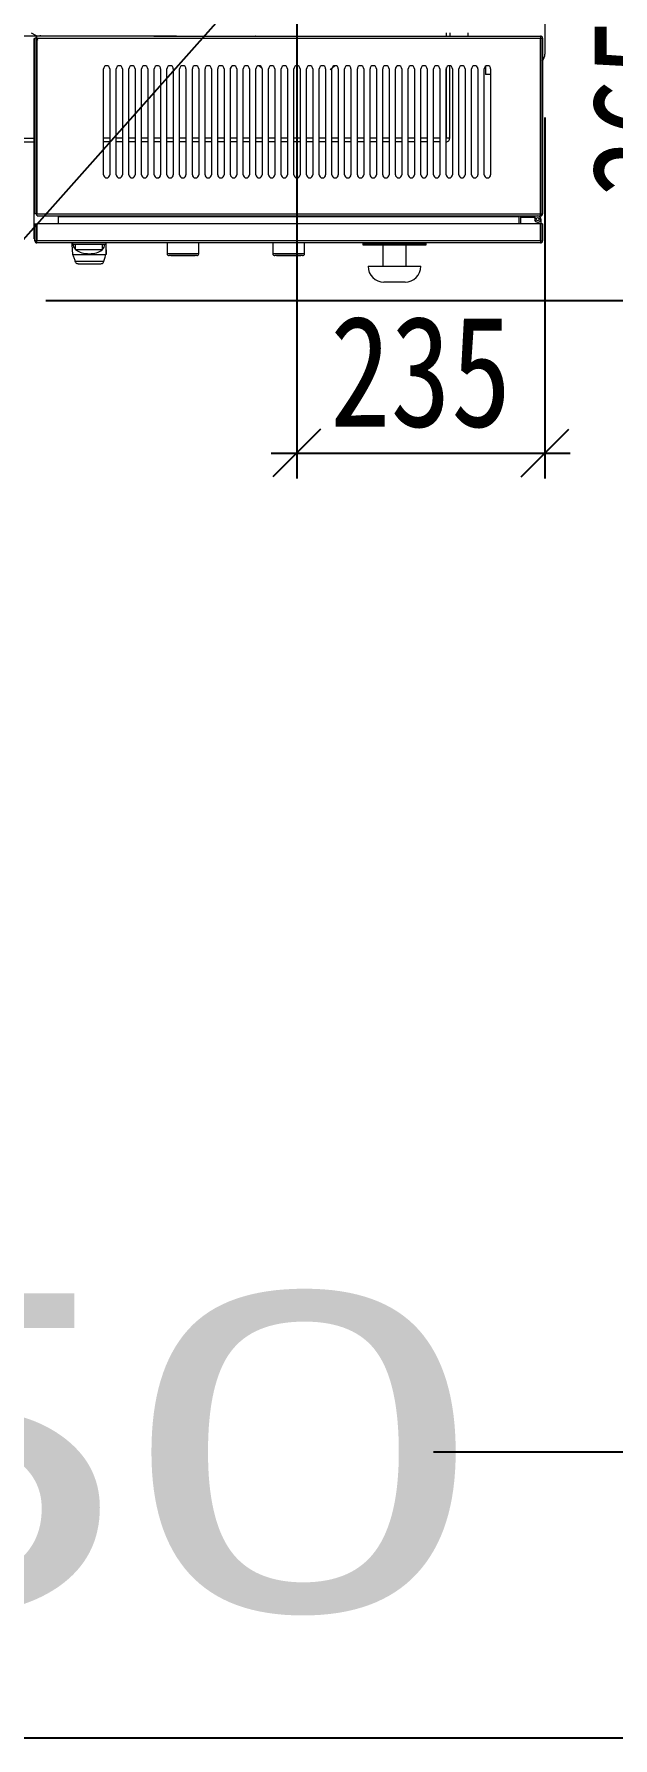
# Model space of a CAD drawing. Extents: x -2187 to 96136, y -11110 to 52208.
# Drawn here: x 39967 to 40514, y 17054 to 18663 of the extents above; entities that cross this region are included whole.
import ezdxf

# ---------------------------------------------------------------- set-up
doc = ezdxf.new("R2010")
doc.units = 0
doc.header["$LTSCALE"] = 1000
doc.header["$MEASUREMENT"] = 0
doc.linetypes.add('ACAD_ISO02W100', pattern=[15, 12, -3])
doc.layers.add('洗衣房设备', color=4, linetype='Continuous')
doc.layers.add('设备型号', color=7, linetype='Continuous')
doc.styles.add('-宋体', font='', dxfattribs={"width": 0.8})
doc.styles.add('HZHT', font='hztxt_e.shx', dxfattribs={"width": 1.5, "bigfont": 'hztxt.shx'})
doc.styles.get('-宋体').set_extended_font_data('SimSun')
doc.dimstyles.new('50', dxfattribs={"dimscale": 30, "dimtxt": 3.5, "dimasz": 1.5, "dimexe": 0.8, "dimexo": 2, "dimgap": 0.8, "dimtad": 1, "dimdec": 0, "dimrnd": 5, "dimzin": 0, "dimdsep": 46, "dimtxsty": '-宋体', "dimblk": 'OBLIQUE', "dimcen": 0.6, "dimdle": 0.8, "dimclrd": 6, "dimclre": 6, "dimclrt": 6, "dimadec": 0, "dimazin": 0, "dimtfac": 1, "dimtdec": 0, "dimtofl": 0, "dimtmove": 2, "dimatfit": 3, "dimldrblk": 'OBLIQUE', "dimfxl": 0, "dimtolj": 1, "dimtzin": 0, "dimarcsym": 0})
doc.dimstyles.new('75', dxfattribs={"dimscale": 100, "dimtxt": 3, "dimasz": 1, "dimexe": 1, "dimexo": 1, "dimgap": 0.2, "dimtad": 1, "dimdec": 0, "dimrnd": 10, "dimzin": 0, "dimdsep": 46, "dimtxsty": 'HZHT', "dimblk1": 'ARCHTICK', "dimblk2": 'ARCHTICK', "dimsah": 1, "dimcen": 1, "dimdle": 0.5, "dimclrd": 1, "dimclre": 1, "dimadec": 0, "dimazin": 0, "dimtfac": 1, "dimtdec": 0, "dimtix": 1, "dimtmove": 2, "dimatfit": 3, "dimfxl": 0, "dimtolj": 1, "dimtzin": 0, "dimarcsym": 0})

# ---------------------------------------------------------------- blocks, each defined once
blk = doc.blocks.new('_ArchTick')
at = {"color": 0, "linetype": 'ByBlock', "const_width": 0.4}
blk.add_lwpolyline([(-0.5, -0.5), (0.5, 0.5)], dxfattribs=at)
blk = doc.blocks.new('*D126')
at = {"color": 1, "linetype": 'ACAD_ISO02W100', "lineweight": -2, "ltscale": 750}
for p, q in [((42390.1, 18589.5), (42390.1, 17223.5)), ((38440.1, 18544.5), (38440.1, 17223.5)), ((38390.1, 17323.5), (39094.9, 17323.5)), ((42440.1, 17323.5), (40344.9, 17323.5))]:
    blk.add_line(p, q, dxfattribs=at)
at = {"layer": 'Defpoints', "color": 0, "linetype": 'ACAD_ISO02W100', "ltscale": 750}
for p in [(42390.1, 18689.5), (38440.1, 18644.5), (42390.1, 17323.5)]:
    blk.add_point(p, dxfattribs=at)
at = {"color": 1, "linetype": 'ACAD_ISO02W100', "lineweight": -2, "ltscale": 750, "xscale": 100, "yscale": 100, "zscale": 100, "rotation": 180}
blk.add_blockref('_ArchTick', (38440.1, 17323.5), dxfattribs=at)
at = {"color": 1, "linetype": 'ACAD_ISO02W100', "lineweight": -2, "ltscale": 750, "xscale": 100, "yscale": 100, "zscale": 100}
blk.add_blockref('_ArchTick', (42390.1, 17323.5), dxfattribs=at)
at = {"color": 0, "linetype": 'ACAD_ISO02W100', "ltscale": 750, "insert": (39719.9, 17473.5), "char_height": 300, "attachment_point": 2, "style": 'HZHT'}
blk.add_mtext('\\A1;3950', dxfattribs=at)
blk = doc.blocks.new('_OBLIQUE')
at = {"color": 0, "linetype": 'ByBlock'}
blk.add_line((-0.5, -0.5), (0.5, 0.5), dxfattribs=at)
blk = doc.blocks.new('*D108')
at = {"layer": 'Defpoints', "color": 0, "linetype": 'ACAD_ISO02W100', "ltscale": 750}
for p in [(40215.4, 18776.3), (39918.1, 18411.5), (40624.1, 18411.5)]:
    blk.add_point(p, dxfattribs=at)
at = {"layer": '洗衣房设备', "color": 6, "linetype": 'ACAD_ISO02W100', "lineweight": -2, "ltscale": 750}
for p, q in [((40624.1, 18800.3), (40624.1, 18387.5)), ((40275.4, 18776.3), (40648.1, 18776.3)), ((39978.1, 18411.5), (40648.1, 18411.5))]:
    blk.add_line(p, q, dxfattribs=at)
at = {"layer": '洗衣房设备', "color": 6, "linetype": 'ACAD_ISO02W100', "lineweight": -2, "ltscale": 750, "xscale": 45, "yscale": 45, "zscale": 45}
for p, rotation in [((40624.1, 18776.3), 90), ((40624.1, 18411.5), 270)]:
    blk.add_blockref('_OBLIQUE', p, dxfattribs=dict(at, rotation=rotation))
at = {"layer": '洗衣房设备', "color": 6, "linetype": 'ACAD_ISO02W100', "ltscale": 750, "insert": (40547.6, 18593.9), "char_height": 105, "attachment_point": 5, "rotation": 90, "style": '-宋体'}
blk.add_mtext('\\A1;365', dxfattribs=at)
blk = doc.blocks.new('*D109')
at = {"layer": 'Defpoints', "color": 0, "linetype": 'ACAD_ISO02W100', "ltscale": 750}
for p in [(40215.4, 18776.3), (40450.1, 18644.5), (40450.1, 18267.5)]:
    blk.add_point(p, dxfattribs=at)
at = {"layer": '洗衣房设备', "color": 6, "linetype": 'ACAD_ISO02W100', "lineweight": -2, "ltscale": 750}
for p, q in [((40215.4, 18716.3), (40215.4, 18243.5)), ((40450.1, 18584.5), (40450.1, 18243.5)), ((40191.4, 18267.5), (40474.1, 18267.5))]:
    blk.add_line(p, q, dxfattribs=at)
at = {"layer": '洗衣房设备', "color": 6, "linetype": 'ACAD_ISO02W100', "lineweight": -2, "ltscale": 750, "xscale": 45, "yscale": 45, "zscale": 45, "rotation": 180}
blk.add_blockref('_OBLIQUE', (40215.4, 18267.5), dxfattribs=at)
at = {"layer": '洗衣房设备', "color": 6, "linetype": 'ACAD_ISO02W100', "lineweight": -2, "ltscale": 750, "xscale": 45, "yscale": 45, "zscale": 45}
blk.add_blockref('_OBLIQUE', (40450.1, 18267.5), dxfattribs=at)
at = {"layer": '洗衣房设备', "color": 6, "linetype": 'ACAD_ISO02W100', "ltscale": 750, "insert": (40332.7, 18344), "char_height": 105, "attachment_point": 5, "style": '-宋体'}
blk.add_mtext('\\A1;235', dxfattribs=at)

msp = doc.modelspace()

# ---------------------------------------------------------------- linework, layer by layer
at = {"color": 7, "linetype": 'Continuous', "lineweight": 15}
for p, q in [((40450.097, 18716.401), (40450.097, 18644.501)), ((40101.886, 18661.501), (39915.097, 18661.501)), ((40101.886, 18661.501), (39915.097, 18661.501)), ((39964.496, 18664.36), (39968.529, 18662.314)), ((39967.097, 18469.901), (39967.097, 18659.101)), ((39967.097, 18469.901), (39967.097, 18659.101)), ((39967.842, 18493.401), (39967.842, 18659.601)), ((39969.342, 18659.601), (39967.842, 18659.601)), ((39967.842, 18493.401), (39967.842, 18659.601)), ((39969.342, 18659.601), (39967.842, 18659.601)), ((39968.796, 18661.997), (39970.322, 18657.458)), ((39969.342, 18493.401), (39969.342, 18659.601)), ((39969.342, 18493.401), (39969.342, 18659.601)), ((39969.742, 18659.601), (39969.742, 18661.501)), ((39969.742, 18659.601), (39969.742, 18661.501)), ((39969.742, 18659.601), (39969.742, 18493.401)), ((39969.742, 18659.601), (39969.742, 18493.401)), ((40080.412, 18661.501), (40445.942, 18661.501)), ((40176.923, 18661.501), (40176.396, 18661.501)), ((40322.307, 18661.501), (40445.942, 18661.501)), ((40356.743, 18664.501), (40356.743, 18661.501)), ((40356.743, 18664.501), (40356.743, 18661.501)), ((40360.497, 18661.501), (40360.497, 18664.501)), ((40360.497, 18661.501), (40360.497, 18664.501)), ((40377.097, 18664.501), (40377.097, 18661.501)), ((40377.097, 18664.501), (40377.097, 18661.501)), ((40445.942, 18661.501), (40445.942, 18659.601)), ((40445.942, 18661.501), (40445.942, 18659.601)), ((40445.942, 18493.401), (40445.942, 18659.601)), ((40445.942, 18493.401), (40445.942, 18659.601)), ((40446.342, 18659.601), (40446.342, 18493.401)), ((40446.342, 18659.601), (40447.842, 18659.601)), ((40446.342, 18659.601), (40446.342, 18493.401)), ((40446.342, 18659.601), (40447.842, 18659.601)), ((40447.842, 18659.601), (40447.842, 18493.401)), ((40447.842, 18659.601), (40447.842, 18493.401)), ((40032.741, 18530.43), (40032.741, 18630.43)), ((40032.741, 18530.43), (40032.741, 18630.43)), ((40038.741, 18630.43), (40038.741, 18530.43)), ((40038.741, 18630.43), (40038.741, 18530.43)), ((40044.741, 18530.43), (40044.741, 18630.43)), ((40044.741, 18530.43), (40044.741, 18630.43)), ((40050.741, 18630.43), (40050.741, 18530.43)), ((40050.741, 18630.43), (40050.741, 18530.43)), ((40056.741, 18530.43), (40056.741, 18630.43)), ((40056.741, 18530.43), (40056.741, 18630.43)), ((40062.741, 18630.43), (40062.741, 18530.43)), ((40062.741, 18630.43), (40062.741, 18530.43)), ((40068.741, 18530.43), (40068.741, 18630.43)), ((40068.741, 18530.43), (40068.741, 18630.43)), ((40074.741, 18630.43), (40074.741, 18530.43)), ((40074.741, 18630.43), (40074.741, 18530.43)), ((40080.741, 18530.43), (40080.741, 18630.43)), ((40080.741, 18530.43), (40080.741, 18630.43)), ((40086.741, 18630.43), (40086.741, 18530.43)), ((40086.741, 18630.43), (40086.741, 18530.43)), ((40092.741, 18530.43), (40092.741, 18630.43)), ((40092.741, 18530.43), (40092.741, 18630.43)), ((40098.741, 18630.43), (40098.741, 18530.43)), ((40098.741, 18630.43), (40098.741, 18530.43)), ((40104.741, 18530.43), (40104.741, 18630.43)), ((40104.741, 18530.43), (40104.741, 18630.43)), ((40110.741, 18630.43), (40110.741, 18530.43)), ((40110.741, 18630.43), (40110.741, 18530.43)), ((40116.741, 18530.43), (40116.741, 18630.43)), ((40116.741, 18530.43), (40116.741, 18630.43)), ((40122.741, 18630.43), (40122.741, 18530.43)), ((40122.741, 18630.43), (40122.741, 18530.43)), ((40128.741, 18530.43), (40128.741, 18630.43)), ((40128.741, 18530.43), (40128.741, 18630.43)), ((40134.741, 18630.43), (40134.741, 18530.43)), ((40134.741, 18630.43), (40134.741, 18530.43)), ((40140.741, 18530.43), (40140.741, 18630.43)), ((40140.741, 18530.43), (40140.741, 18630.43)), ((40140.741, 18530.43), (40140.741, 18630.43)), ((40146.741, 18630.43), (40146.741, 18530.43)), ((40146.741, 18630.43), (40146.741, 18530.43)), ((40146.741, 18630.43), (40146.741, 18530.43)), ((40152.741, 18630.43), (40152.797, 18631.008)), ((40152.741, 18630.43), (40152.797, 18631.008)), ((40152.741, 18530.43), (40152.741, 18630.43)), ((40152.741, 18530.43), (40152.741, 18630.43)), ((40152.741, 18530.43), (40152.741, 18630.43)), ((40158.741, 18630.43), (40158.741, 18530.43)), ((40164.741, 18530.43), (40164.741, 18630.43)), ((40170.741, 18630.43), (40170.741, 18530.43)), ((40176.741, 18530.43), (40176.741, 18630.43)), ((40182.669, 18630.872), (40180.275, 18632.984)), ((40182.741, 18630.43), (40182.741, 18530.43)), ((40188.741, 18530.43), (40188.741, 18630.43)), ((40188.741, 18530.43), (40188.741, 18630.43)), ((40194.741, 18630.43), (40194.741, 18530.43)), ((40194.741, 18630.43), (40194.741, 18530.43)), ((40200.741, 18530.43), (40200.741, 18630.43)), ((40200.741, 18530.43), (40200.741, 18630.43)), ((40206.741, 18630.43), (40206.741, 18530.43)), ((40206.741, 18630.43), (40206.741, 18530.43)), ((40212.741, 18530.43), (40212.741, 18630.43)), ((40212.741, 18530.43), (40212.741, 18630.43)), ((40218.741, 18630.43), (40218.741, 18530.43)), ((40218.741, 18630.43), (40218.741, 18530.43)), ((40224.741, 18530.43), (40224.741, 18630.43)), ((40230.741, 18630.43), (40230.741, 18530.43)), ((40236.741, 18530.43), (40236.741, 18630.43)), ((40242.741, 18630.43), (40242.741, 18530.43)), ((40251.056, 18632.984), (40247.178, 18629.464)), ((40248.741, 18530.43), (40248.741, 18630.43)), ((40254.741, 18630.43), (40254.741, 18530.43)), ((40260.741, 18530.43), (40260.741, 18630.43)), ((40266.741, 18630.43), (40266.741, 18530.43)), ((40272.741, 18530.43), (40272.741, 18630.43)), ((40272.741, 18530.43), (40272.741, 18630.43)), ((40278.741, 18630.43), (40278.741, 18530.43)), ((40278.741, 18630.43), (40278.741, 18530.43)), ((40284.741, 18530.43), (40284.741, 18630.43)), ((40284.741, 18530.43), (40284.741, 18630.43)), ((40290.741, 18630.43), (40290.741, 18530.43)), ((40290.741, 18630.43), (40290.741, 18530.43)), ((40296.741, 18530.43), (40296.741, 18630.43)), ((40296.741, 18530.43), (40296.741, 18630.43)), ((40302.741, 18630.43), (40302.741, 18530.43)), ((40302.741, 18630.43), (40302.741, 18530.43)), ((40308.741, 18530.43), (40308.741, 18630.43)), ((40308.741, 18530.43), (40308.741, 18630.43)), ((40314.741, 18630.43), (40314.741, 18530.43)), ((40314.741, 18630.43), (40314.741, 18530.43)), ((40320.741, 18530.43), (40320.741, 18630.43)), ((40320.741, 18530.43), (40320.741, 18630.43)), ((40326.741, 18630.43), (40326.741, 18530.43)), ((40326.741, 18630.43), (40326.741, 18530.43)), ((40332.741, 18530.43), (40332.741, 18630.43)), ((40332.741, 18530.43), (40332.741, 18630.43)), ((40338.741, 18630.43), (40338.741, 18530.43)), ((40338.741, 18630.43), (40338.741, 18530.43)), ((40344.741, 18530.43), (40344.741, 18630.43)), ((40344.741, 18530.43), (40344.741, 18630.43)), ((40350.741, 18630.43), (40350.741, 18530.43)), ((40350.741, 18630.43), (40350.741, 18530.43)), ((40356.741, 18530.43), (40356.741, 18630.43)), ((40356.741, 18530.43), (40356.741, 18630.43)), ((40356.743, 18564.901), (40356.743, 18630.55)), ((40356.743, 18564.901), (40356.743, 18630.55)), ((40357.097, 18564.901), (40357.097, 18631.847)), ((40357.097, 18564.901), (40357.097, 18631.847)), ((40360.097, 18564.901), (40360.097, 18633.409)), ((40360.097, 18564.901), (40360.097, 18633.409)), ((40362.741, 18630.43), (40362.741, 18530.43)), ((40362.741, 18630.43), (40362.741, 18530.43)), ((40368.741, 18530.43), (40368.741, 18630.43)), ((40368.741, 18530.43), (40368.741, 18630.43)), ((40374.741, 18630.43), (40374.741, 18530.43)), ((40374.741, 18630.43), (40374.741, 18530.43)), ((40380.741, 18530.43), (40380.741, 18630.43)), ((40380.741, 18530.43), (40380.741, 18630.43)), ((40386.741, 18630.43), (40386.741, 18530.43)), ((40386.741, 18630.43), (40386.741, 18530.43)), ((40392.741, 18530.43), (40392.741, 18630.43)), ((40392.741, 18530.43), (40392.741, 18630.43)), ((40393.842, 18632.753), (40393.842, 18625.001)), ((40393.842, 18632.753), (40393.842, 18625.001)), ((40398.741, 18630.43), (40398.741, 18530.43)), ((40398.741, 18630.43), (40398.741, 18530.43)), ((40445.942, 18636.388), (40446.342, 18636.691)), ((40445.942, 18636.388), (40446.342, 18636.691)), ((40158.741, 18622.535), (40158.741, 18530.43)), ((40158.741, 18622.535), (40158.741, 18530.43)), ((40164.741, 18530.43), (40164.741, 18616.102)), ((40164.741, 18530.43), (40164.741, 18616.102)), ((40170.741, 18611.053), (40170.741, 18530.43)), ((40170.741, 18611.053), (40170.741, 18530.43)), ((40254.741, 18612.041), (40254.741, 18530.43)), ((40254.741, 18612.041), (40254.741, 18530.43)), ((40260.741, 18530.43), (40260.741, 18617.349)), ((40260.741, 18530.43), (40260.741, 18617.349)), ((40266.741, 18624.155), (40266.741, 18530.43)), ((40266.741, 18624.155), (40266.741, 18530.43)), ((40398.741, 18625.001), (40393.842, 18625.001)), ((40398.741, 18625.001), (40393.842, 18625.001)), ((40176.741, 18530.43), (40176.741, 18607.032)), ((40176.741, 18530.43), (40176.741, 18607.032)), ((40182.741, 18603.842), (40182.741, 18530.43)), ((40182.741, 18603.842), (40182.741, 18530.43)), ((40188.741, 18530.43), (40188.741, 18601.359)), ((40188.741, 18530.43), (40188.741, 18601.359)), ((40194.741, 18599.504), (40194.741, 18530.43)), ((40194.741, 18599.504), (40194.741, 18530.43)), ((40200.741, 18530.43), (40200.741, 18598.227)), ((40200.741, 18530.43), (40200.741, 18598.227)), ((40206.741, 18597.494), (40206.741, 18530.43)), ((40206.741, 18597.494), (40206.741, 18530.43)), ((40212.741, 18530.43), (40212.741, 18597.289)), ((40212.741, 18530.43), (40212.741, 18597.289)), ((40218.741, 18597.606), (40218.741, 18530.43)), ((40218.741, 18597.606), (40218.741, 18530.43)), ((40224.741, 18530.43), (40224.741, 18598.454)), ((40224.741, 18530.43), (40224.741, 18598.454)), ((40230.741, 18599.852), (40230.741, 18530.43)), ((40230.741, 18599.852), (40230.741, 18530.43)), ((40236.741, 18530.43), (40236.741, 18601.837)), ((40236.741, 18530.43), (40236.741, 18601.837)), ((40242.741, 18604.464), (40242.741, 18530.43)), ((40242.741, 18604.464), (40242.741, 18530.43)), ((40248.741, 18530.43), (40248.741, 18607.82)), ((40248.741, 18530.43), (40248.741, 18607.82)), ((39925.097, 18561.501), (39967.842, 18561.501)), ((39925.097, 18561.501), (39967.842, 18561.501)), ((39969.342, 18561.501), (39969.742, 18561.501)), ((39969.342, 18561.501), (39969.742, 18561.501)), ((40038.741, 18561.501), (40032.741, 18561.501)), ((40038.741, 18561.501), (40032.741, 18561.501)), ((40050.741, 18561.501), (40044.741, 18561.501)), ((40050.741, 18561.501), (40044.741, 18561.501)), ((40062.741, 18561.501), (40056.741, 18561.501)), ((40062.741, 18561.501), (40056.741, 18561.501)), ((40074.741, 18561.501), (40068.741, 18561.501)), ((40074.741, 18561.501), (40068.741, 18561.501)), ((40086.741, 18561.501), (40080.741, 18561.501)), ((40086.741, 18561.501), (40080.741, 18561.501)), ((40098.741, 18561.501), (40092.741, 18561.501)), ((40098.741, 18561.501), (40092.741, 18561.501)), ((40110.741, 18561.501), (40104.741, 18561.501)), ((40110.741, 18561.501), (40104.741, 18561.501)), ((40122.741, 18561.501), (40116.741, 18561.501)), ((40122.741, 18561.501), (40116.741, 18561.501)), ((40134.741, 18561.501), (40128.741, 18561.501)), ((40134.741, 18561.501), (40128.741, 18561.501)), ((40146.741, 18561.501), (40140.741, 18561.501)), ((40146.741, 18561.501), (40140.741, 18561.501)), ((40146.741, 18561.501), (40140.741, 18561.501)), ((40158.741, 18561.501), (40152.741, 18561.501)), ((40158.741, 18561.501), (40152.741, 18561.501)), ((40158.741, 18561.501), (40152.741, 18561.501)), ((40170.741, 18561.501), (40164.741, 18561.501)), ((40170.741, 18561.501), (40164.741, 18561.501)), ((40170.741, 18561.501), (40164.741, 18561.501)), ((40182.741, 18561.501), (40176.741, 18561.501)), ((40182.741, 18561.501), (40176.741, 18561.501)), ((40182.741, 18561.501), (40176.741, 18561.501)), ((40194.741, 18561.501), (40188.741, 18561.501)), ((40194.741, 18561.501), (40188.741, 18561.501)), ((40194.741, 18561.501), (40188.741, 18561.501)), ((40194.741, 18561.501), (40188.741, 18561.501)), ((40206.741, 18561.501), (40200.741, 18561.501)), ((40206.741, 18561.501), (40200.741, 18561.501)), ((40206.741, 18561.501), (40200.741, 18561.501)), ((40206.741, 18561.501), (40200.741, 18561.501)), ((40218.741, 18561.501), (40212.741, 18561.501)), ((40218.741, 18561.501), (40212.741, 18561.501)), ((40218.741, 18561.501), (40212.741, 18561.501)), ((40218.741, 18561.501), (40212.741, 18561.501)), ((40230.741, 18561.501), (40224.741, 18561.501)), ((40230.741, 18561.501), (40224.741, 18561.501)), ((40230.741, 18561.501), (40224.741, 18561.501)), ((40242.741, 18561.501), (40236.741, 18561.501)), ((40242.741, 18561.501), (40236.741, 18561.501)), ((40242.741, 18561.501), (40236.741, 18561.501)), ((40254.741, 18561.501), (40248.741, 18561.501)), ((40254.741, 18561.501), (40248.741, 18561.501)), ((40254.741, 18561.501), (40248.741, 18561.501)), ((40266.741, 18561.501), (40260.741, 18561.501)), ((40266.741, 18561.501), (40260.741, 18561.501)), ((40266.741, 18561.501), (40260.741, 18561.501)), ((40278.741, 18561.501), (40272.741, 18561.501)), ((40278.741, 18561.501), (40272.741, 18561.501)), ((40290.741, 18561.501), (40284.741, 18561.501)), ((40290.741, 18561.501), (40284.741, 18561.501)), ((40302.741, 18561.501), (40296.741, 18561.501)), ((40302.741, 18561.501), (40296.741, 18561.501)), ((40314.741, 18561.501), (40308.741, 18561.501)), ((40314.741, 18561.501), (40308.741, 18561.501)), ((40326.741, 18561.501), (40320.741, 18561.501)), ((40326.741, 18561.501), (40320.741, 18561.501)), ((40338.741, 18561.501), (40332.741, 18561.501)), ((40338.741, 18561.501), (40332.741, 18561.501)), ((40350.741, 18561.501), (40344.741, 18561.501)), ((40350.741, 18561.501), (40344.741, 18561.501)), ((40360.097, 18564.901), (40357.097, 18564.901)), ((40360.097, 18564.901), (40357.097, 18564.901)), ((39969.342, 18493.401), (39967.842, 18493.401)), ((39969.342, 18493.401), (39967.842, 18493.401)), ((39967.842, 18467.901), (39967.842, 18484.001)), ((39967.842, 18484.001), (39969.342, 18484.001)), ((39967.842, 18467.901), (39967.842, 18484.001)), ((39967.842, 18484.001), (39969.342, 18484.001)), ((39969.342, 18467.901), (39969.342, 18484.001)), ((39969.342, 18467.901), (39969.342, 18484.001)), ((39969.742, 18493.401), (40445.942, 18493.401)), ((39969.742, 18493.401), (40445.942, 18493.401)), ((39969.742, 18484.001), (39969.742, 18467.901)), ((40445.942, 18484.001), (39969.742, 18484.001)), ((40445.942, 18484.001), (39969.742, 18484.001)), ((39969.742, 18484.001), (39969.742, 18467.901)), ((39970.096, 18491.501), (40445.588, 18491.501)), ((39970.096, 18491.501), (40445.588, 18491.501)), ((39990.196, 18491.101), (40425.488, 18491.101)), ((39990.196, 18484.001), (39990.196, 18491.101)), ((39990.196, 18484.001), (39990.196, 18491.101)), ((39990.196, 18491.101), (40425.488, 18491.101)), ((40425.488, 18491.101), (40425.488, 18484.001)), ((40425.488, 18491.101), (40425.488, 18484.001)), ((40427.342, 18491.501), (40427.342, 18491.101)), ((40427.342, 18491.501), (40427.342, 18491.101)), ((40427.342, 18484.001), (40427.342, 18491.101)), ((40427.342, 18484.001), (40427.342, 18491.101)), ((40439.342, 18490.001), (40427.342, 18490.001)), ((40439.342, 18490.001), (40427.342, 18490.001)), ((40439.342, 18490.001), (40439.342, 18491.501)), ((40439.342, 18490.001), (40439.342, 18491.501)), ((40440.744, 18490.001), (40439.342, 18490.001)), ((40440.744, 18490.001), (40439.342, 18490.001)), ((40444.842, 18484.501), (40446.342, 18484.501)), ((40444.842, 18484.501), (40446.342, 18484.501)), ((40445.588, 18491.501), (40445.942, 18491.501)), ((40445.588, 18491.501), (40445.942, 18491.501)), ((40445.942, 18491.501), (40445.942, 18493.001)), ((40445.942, 18491.501), (40445.942, 18493.001)), ((40445.942, 18467.901), (40445.942, 18484.001)), ((40445.942, 18467.901), (40445.942, 18484.001)), ((40446.342, 18493.401), (40447.842, 18493.401)), ((40446.342, 18493.401), (40447.842, 18493.401)), ((40446.342, 18488.501), (40446.342, 18484.501)), ((40446.342, 18488.501), (40446.342, 18484.501)), ((40446.342, 18484.501), (40446.342, 18484.001)), ((40446.342, 18484.501), (40446.342, 18484.001)), ((40447.842, 18484.001), (40446.342, 18484.001)), ((40446.342, 18484.001), (40446.342, 18467.901)), ((40447.842, 18484.001), (40446.342, 18484.001)), ((40446.342, 18484.001), (40446.342, 18467.901)), ((40447.842, 18484.001), (40447.842, 18467.901)), ((40447.842, 18484.001), (40447.842, 18467.901)), ((39969.342, 18467.901), (39967.842, 18467.901)), ((39969.342, 18467.901), (39967.842, 18467.901)), ((40445.942, 18467.901), (39969.742, 18467.901)), ((39969.742, 18466.001), (39969.742, 18467.901)), ((39969.742, 18466.001), (39969.742, 18467.901)), ((40445.942, 18467.901), (39969.742, 18467.901)), ((40445.942, 18466.001), (39969.742, 18466.001)), ((40445.942, 18466.001), (39969.742, 18466.001)), ((40002.842, 18466.001), (40002.842, 18464.501)), ((40002.842, 18466.001), (40002.842, 18464.501)), ((40034.835, 18464.501), (40002.842, 18464.501)), ((40034.835, 18464.501), (40002.842, 18464.501)), ((40002.849, 18466.001), (40002.849, 18464.501)), ((40002.849, 18466.001), (40002.849, 18464.501)), ((40002.849, 18464.501), (40003.345, 18455.117)), ((40002.849, 18464.501), (40003.345, 18455.117)), ((40003.345, 18466.001), (40003.345, 18464.501)), ((40003.345, 18466.001), (40003.345, 18464.501)), ((40003.551, 18464.501), (40003.551, 18466.001)), ((40003.551, 18464.501), (40003.551, 18466.001)), ((40005.842, 18464.501), (40005.842, 18459.501)), ((40005.842, 18464.501), (40005.842, 18459.501)), ((40031.842, 18459.501), (40031.842, 18464.501)), ((40031.842, 18459.501), (40031.842, 18464.501)), ((40034.835, 18466.001), (40034.835, 18464.501)), ((40034.835, 18466.001), (40034.835, 18464.501)), ((40034.835, 18464.501), (40035.33, 18455.117)), ((40034.835, 18464.501), (40035.33, 18455.117)), ((40035.33, 18455.117), (40035.33, 18466.001)), ((40035.33, 18455.117), (40035.33, 18466.001)), ((40092.842, 18466.001), (40092.842, 18456.001)), ((40092.842, 18466.001), (40092.842, 18456.001)), ((40122.842, 18456.001), (40122.842, 18466.001)), ((40122.842, 18456.001), (40122.842, 18466.001)), ((40192.842, 18466.001), (40192.842, 18456.001)), ((40192.842, 18466.001), (40192.842, 18456.001)), ((40222.842, 18456.001), (40222.842, 18466.001)), ((40222.842, 18456.001), (40222.842, 18466.001)), ((40277.842, 18465.501), (40277.842, 18464.501)), ((40280.359, 18465.501), (40277.842, 18465.501)), ((40277.842, 18465.501), (40277.842, 18464.501)), ((40280.359, 18465.501), (40277.842, 18465.501)), ((40277.842, 18464.501), (40278.342, 18464.001)), ((40277.842, 18464.501), (40280.359, 18464.501)), ((40277.842, 18464.501), (40278.342, 18464.001)), ((40277.842, 18464.501), (40280.359, 18464.501)), ((40337.842, 18465.501), (40280.359, 18465.501)), ((40337.842, 18465.501), (40280.359, 18465.501)), ((40280.359, 18464.501), (40337.842, 18464.501)), ((40280.359, 18464.501), (40337.842, 18464.501)), ((40337.342, 18464.001), (40337.842, 18464.501)), ((40337.342, 18464.001), (40337.842, 18464.501)), ((40337.842, 18464.501), (40337.842, 18465.501)), ((40337.842, 18464.501), (40337.842, 18465.501)), ((40445.942, 18467.901), (40445.942, 18466.001)), ((40445.942, 18467.901), (40445.942, 18466.001)), ((40446.342, 18467.901), (40447.842, 18467.901)), ((40446.342, 18467.901), (40447.842, 18467.901)), ((40003.588, 18455.001), (40003.551, 18455.001)), ((40003.588, 18455.001), (40003.551, 18455.001)), ((40003.588, 18455.001), (40035.099, 18455.001)), ((40003.588, 18455.001), (40035.099, 18455.001)), ((40005.795, 18448.825), (40033.226, 18448.825)), ((40005.795, 18448.825), (40033.226, 18448.825)), ((40031.842, 18459.501), (40005.842, 18459.501)), ((40031.842, 18459.501), (40005.842, 18459.501)), ((40035.136, 18455.001), (40035.099, 18455.001)), ((40035.136, 18455.001), (40035.099, 18455.001)), ((40120.842, 18454.001), (40094.842, 18454.001)), ((40120.842, 18454.001), (40094.842, 18454.001)), ((40119.342, 18453.901), (40096.342, 18453.901)), ((40119.342, 18453.901), (40096.342, 18453.901)), ((40220.842, 18454.001), (40194.842, 18454.001)), ((40220.842, 18454.001), (40194.842, 18454.001)), ((40219.342, 18453.901), (40196.342, 18453.901)), ((40219.342, 18453.901), (40196.342, 18453.901)), ((40280.817, 18464.001), (40278.342, 18464.001)), ((40280.817, 18464.001), (40278.342, 18464.001)), ((40337.342, 18464.001), (40280.817, 18464.001)), ((40337.342, 18464.001), (40280.817, 18464.001)), ((40296.842, 18464.001), (40296.842, 18444.001)), ((40296.842, 18464.001), (40296.842, 18444.001)), ((40318.842, 18444.001), (40318.842, 18464.001)), ((40318.842, 18444.001), (40318.842, 18464.001)), ((40008.938, 18446.402), (40030.307, 18446.402)), ((40008.938, 18446.402), (40030.307, 18446.402)), ((40282.842, 18444.001), (40332.842, 18444.001)), ((40282.842, 18444.001), (40332.842, 18444.001)), ((40317.842, 18429.001), (40297.842, 18429.001)), ((40317.842, 18429.001), (40297.842, 18429.001))]:
    msp.add_line(p, q, dxfattribs=at)
at = {"color": 8, "linetype": 'Continuous', "lineweight": 15}
for p, q in [((39969.742, 18659.601), (40104.739, 18659.601)), ((39969.742, 18659.601), (40104.739, 18659.601)), ((40077.56, 18659.601), (40445.942, 18659.601)), ((40319.454, 18659.601), (40445.942, 18659.601)), ((39925.097, 18564.901), (39967.842, 18564.901)), ((39925.097, 18564.901), (39967.842, 18564.901)), ((39969.342, 18564.901), (39969.742, 18564.901)), ((39969.342, 18564.901), (39969.742, 18564.901)), ((40038.741, 18564.901), (40032.741, 18564.901)), ((40038.741, 18564.901), (40032.741, 18564.901)), ((40050.741, 18564.901), (40044.741, 18564.901)), ((40050.741, 18564.901), (40044.741, 18564.901)), ((40062.741, 18564.901), (40056.741, 18564.901)), ((40062.741, 18564.901), (40056.741, 18564.901)), ((40074.741, 18564.901), (40068.741, 18564.901)), ((40074.741, 18564.901), (40068.741, 18564.901)), ((40086.741, 18564.901), (40080.741, 18564.901)), ((40086.741, 18564.901), (40080.741, 18564.901)), ((40098.741, 18564.901), (40092.741, 18564.901)), ((40098.741, 18564.901), (40092.741, 18564.901)), ((40110.741, 18564.901), (40104.741, 18564.901)), ((40110.741, 18564.901), (40104.741, 18564.901)), ((40122.741, 18564.901), (40116.741, 18564.901)), ((40122.741, 18564.901), (40116.741, 18564.901)), ((40134.741, 18564.901), (40128.741, 18564.901)), ((40134.741, 18564.901), (40128.741, 18564.901)), ((40146.741, 18564.901), (40140.741, 18564.901)), ((40146.741, 18564.901), (40140.741, 18564.901)), ((40146.741, 18564.901), (40140.741, 18564.901)), ((40158.741, 18564.901), (40152.741, 18564.901)), ((40158.741, 18564.901), (40152.741, 18564.901)), ((40158.741, 18564.901), (40152.741, 18564.901)), ((40170.741, 18564.901), (40164.741, 18564.901)), ((40170.741, 18564.901), (40164.741, 18564.901)), ((40170.741, 18564.901), (40164.741, 18564.901)), ((40182.741, 18564.901), (40176.741, 18564.901)), ((40182.741, 18564.901), (40176.741, 18564.901)), ((40182.741, 18564.901), (40176.741, 18564.901)), ((40194.741, 18564.901), (40188.741, 18564.901)), ((40194.741, 18564.901), (40188.741, 18564.901)), ((40194.741, 18564.901), (40188.741, 18564.901)), ((40194.741, 18564.901), (40188.741, 18564.901)), ((40206.741, 18564.901), (40200.741, 18564.901)), ((40206.741, 18564.901), (40200.741, 18564.901)), ((40206.741, 18564.901), (40200.741, 18564.901)), ((40206.741, 18564.901), (40200.741, 18564.901)), ((40218.741, 18564.901), (40212.741, 18564.901)), ((40218.741, 18564.901), (40212.741, 18564.901)), ((40218.741, 18564.901), (40212.741, 18564.901)), ((40218.741, 18564.901), (40212.741, 18564.901)), ((40230.741, 18564.901), (40224.741, 18564.901)), ((40230.741, 18564.901), (40224.741, 18564.901)), ((40230.741, 18564.901), (40224.741, 18564.901)), ((40242.741, 18564.901), (40236.741, 18564.901)), ((40242.741, 18564.901), (40236.741, 18564.901)), ((40242.741, 18564.901), (40236.741, 18564.901)), ((40254.741, 18564.901), (40248.741, 18564.901)), ((40254.741, 18564.901), (40248.741, 18564.901)), ((40254.741, 18564.901), (40248.741, 18564.901)), ((40266.741, 18564.901), (40260.741, 18564.901)), ((40266.741, 18564.901), (40260.741, 18564.901)), ((40266.741, 18564.901), (40260.741, 18564.901)), ((40278.741, 18564.901), (40272.741, 18564.901)), ((40278.741, 18564.901), (40272.741, 18564.901)), ((40290.741, 18564.901), (40284.741, 18564.901)), ((40290.741, 18564.901), (40284.741, 18564.901)), ((40302.741, 18564.901), (40296.741, 18564.901)), ((40302.741, 18564.901), (40296.741, 18564.901)), ((40314.741, 18564.901), (40308.741, 18564.901)), ((40314.741, 18564.901), (40308.741, 18564.901)), ((40326.741, 18564.901), (40320.741, 18564.901)), ((40326.741, 18564.901), (40320.741, 18564.901)), ((40338.741, 18564.901), (40332.741, 18564.901)), ((40338.741, 18564.901), (40332.741, 18564.901)), ((40350.741, 18564.901), (40344.741, 18564.901)), ((40350.741, 18564.901), (40344.741, 18564.901)), ((40356.743, 18564.901), (40356.741, 18564.901)), ((40356.743, 18564.901), (40356.741, 18564.901)), ((40092.842, 18456.001), (40122.842, 18456.001)), ((40092.842, 18456.001), (40122.842, 18456.001)), ((40192.842, 18456.001), (40222.842, 18456.001)), ((40192.842, 18456.001), (40222.842, 18456.001))]:
    msp.add_line(p, q, dxfattribs=at)
at = {"color": 7, "linetype": 'Continuous', "lineweight": 15}
msp.add_circle((40443.342, 18488.501), 1.5, dxfattribs=at)
msp.add_circle((40443.342, 18488.501), 1.5, dxfattribs=at)
for centre, radius, start, end in [((40445.942, 18659.601), 1.9, 0, 90), ((40445.942, 18659.601), 1.9, 0, 90), ((40445.942, 18659.601), 0.4, 0, 90), ((40445.942, 18659.601), 0.4, 0, 90), ((40440.097, 18644.501), 10, 320.762985, 0), ((40440.097, 18644.501), 10, 320.762985, 0), ((40035.741, 18630.43), 3, 0, 180), ((40035.741, 18630.43), 3, 0, 180), ((40047.741, 18630.43), 3, 0, 180), ((40047.741, 18630.43), 3, 0, 180), ((40059.741, 18630.43), 3, 0, 180), ((40059.741, 18630.43), 3, 0, 180), ((40071.741, 18630.43), 3, 0, 180), ((40071.741, 18630.43), 3, 0, 180), ((40083.741, 18630.43), 3, 0, 180), ((40083.741, 18630.43), 3, 0, 180), ((40095.741, 18630.43), 3, 0, 180), ((40095.741, 18630.43), 3, 0, 180), ((40107.741, 18630.43), 3, 0, 180), ((40107.741, 18630.43), 3, 0, 180), ((40119.741, 18630.43), 3, 0, 180), ((40119.741, 18630.43), 3, 0, 180), ((40131.741, 18630.43), 3, 0, 180), ((40131.741, 18630.43), 3, 0, 180), ((40143.741, 18630.43), 3, 0, 180), ((40143.741, 18630.43), 3, 0, 180), ((40143.741, 18630.43), 3, 0, 180), ((40155.741, 18630.43), 3, 0, 180), ((40167.741, 18630.43), 3, 0, 180), ((40179.741, 18630.43), 3, 0, 180), ((40191.741, 18630.43), 3, 0, 180), ((40191.741, 18630.43), 3, 0, 180), ((40203.741, 18630.43), 3, 0, 180), ((40203.741, 18630.43), 3, 0, 180), ((40215.741, 18630.43), 3, 0, 180), ((40215.741, 18630.43), 3, 0, 180), ((40227.741, 18630.43), 3, 0, 180), ((40239.741, 18630.43), 3, 0, 180), ((40251.741, 18630.43), 3, 0, 180), ((40263.741, 18630.43), 3, 0, 180), ((40275.741, 18630.43), 3, 0, 180), ((40275.741, 18630.43), 3, 0, 180), ((40287.741, 18630.43), 3, 0, 180), ((40287.741, 18630.43), 3, 0, 180), ((40299.741, 18630.43), 3, 0, 180), ((40299.741, 18630.43), 3, 0, 180), ((40311.741, 18630.43), 3, 0, 180), ((40311.741, 18630.43), 3, 0, 180), ((40323.741, 18630.43), 3, 0, 180), ((40323.741, 18630.43), 3, 0, 180), ((40335.741, 18630.43), 3, 0, 180), ((40335.741, 18630.43), 3, 0, 180), ((40347.741, 18630.43), 3, 0, 180), ((40347.741, 18630.43), 3, 0, 180), ((40359.741, 18630.43), 3, 0, 180), ((40359.741, 18630.43), 3, 0, 180), ((40371.741, 18630.43), 3, 0, 180), ((40371.741, 18630.43), 3, 0, 180), ((40383.741, 18630.43), 3, 0, 180), ((40383.741, 18630.43), 3, 0, 180), ((40395.741, 18630.43), 3, 0, 180), ((40395.741, 18630.43), 3, 0, 180), ((40035.741, 18530.43), 3, 180, 0), ((40035.741, 18530.43), 3, 180, 0), ((40047.741, 18530.43), 3, 180, 0), ((40047.741, 18530.43), 3, 180, 0), ((40059.741, 18530.43), 3, 180, 0), ((40059.741, 18530.43), 3, 180, 0), ((40071.741, 18530.43), 3, 180, 0), ((40071.741, 18530.43), 3, 180, 0), ((40083.741, 18530.43), 3, 180, 0), ((40083.741, 18530.43), 3, 180, 0), ((40095.741, 18530.43), 3, 180, 0), ((40095.741, 18530.43), 3, 180, 0), ((40107.741, 18530.43), 3, 180, 0), ((40107.741, 18530.43), 3, 180, 0), ((40119.741, 18530.43), 3, 180, 0), ((40119.741, 18530.43), 3, 180, 0), ((40131.741, 18530.43), 3, 180, 0), ((40131.741, 18530.43), 3, 180, 0), ((40143.741, 18530.43), 3, 180, 0), ((40143.741, 18530.43), 3, 180, 0), ((40143.741, 18530.43), 3, 180, 0), ((40155.741, 18530.43), 3, 180, 0), ((40155.741, 18530.43), 3, 180, 0), ((40155.741, 18530.43), 3, 180, 0), ((40167.741, 18530.43), 3, 180, 0), ((40167.741, 18530.43), 3, 180, 0), ((40167.741, 18530.43), 3, 180, 0), ((40179.741, 18530.43), 3, 180, 0), ((40179.741, 18530.43), 3, 180, 0), ((40179.741, 18530.43), 3, 180, 0), ((40191.741, 18530.43), 3, 180, 0), ((40191.741, 18530.43), 3, 180, 0), ((40191.741, 18530.43), 3, 180, 0), ((40191.741, 18530.43), 3, 180, 0), ((40203.741, 18530.43), 3, 180, 0), ((40203.741, 18530.43), 3, 180, 0), ((40203.741, 18530.43), 3, 180, 0), ((40203.741, 18530.43), 3, 180, 0), ((40215.741, 18530.43), 3, 180, 0), ((40215.741, 18530.43), 3, 180, 0), ((40215.741, 18530.43), 3, 180, 0), ((40215.741, 18530.43), 3, 180, 0), ((40227.741, 18530.43), 3, 180, 0), ((40227.741, 18530.43), 3, 180, 0), ((40227.741, 18530.43), 3, 180, 0), ((40239.741, 18530.43), 3, 180, 0), ((40239.741, 18530.43), 3, 180, 0), ((40239.741, 18530.43), 3, 180, 0), ((40251.741, 18530.43), 3, 180, 0), ((40251.741, 18530.43), 3, 180, 0), ((40251.741, 18530.43), 3, 180, 0), ((40263.741, 18530.43), 3, 180, 0), ((40263.741, 18530.43), 3, 180, 0), ((40263.741, 18530.43), 3, 180, 0), ((40275.741, 18530.43), 3, 180, 0), ((40275.741, 18530.43), 3, 180, 0), ((40287.741, 18530.43), 3, 180, 0), ((40287.741, 18530.43), 3, 180, 0), ((40299.741, 18530.43), 3, 180, 0), ((40299.741, 18530.43), 3, 180, 0), ((40311.741, 18530.43), 3, 180, 0), ((40311.741, 18530.43), 3, 180, 0), ((40323.741, 18530.43), 3, 180, 0), ((40323.741, 18530.43), 3, 180, 0), ((40335.741, 18530.43), 3, 180, 0), ((40335.741, 18530.43), 3, 180, 0), ((40347.741, 18530.43), 3, 180, 0), ((40347.741, 18530.43), 3, 180, 0), ((40359.741, 18530.43), 3, 180, 0), ((40359.741, 18530.43), 3, 180, 0), ((40371.741, 18530.43), 3, 180, 0), ((40371.741, 18530.43), 3, 180, 0), ((40383.741, 18530.43), 3, 180, 0), ((40383.741, 18530.43), 3, 180, 0), ((40395.741, 18530.43), 3, 180, 0), ((40395.741, 18530.43), 3, 180, 0), ((40443.342, 18488.501), 3, 150, 90), ((40443.342, 18488.501), 3, 150, 90), ((39969.742, 18467.901), 1.9, 180, 270), ((39969.742, 18467.901), 1.9, 180, 270), ((40445.942, 18467.901), 1.9, 270, 0), ((40445.942, 18467.901), 1.9, 270, 0), ((40094.842, 18456.001), 2, 180, 270), ((40094.842, 18456.001), 2, 180, 270), ((40120.842, 18456.001), 2, 270, 0), ((40120.842, 18456.001), 2, 270, 0), ((40194.842, 18456.001), 2, 180, 270), ((40194.842, 18456.001), 2, 180, 270), ((40220.842, 18456.001), 2, 270, 0), ((40220.842, 18456.001), 2, 270, 0), ((40297.842, 18444.001), 15, 180, 270), ((40297.842, 18444.001), 15, 180, 270), ((40317.842, 18444.001), 15, 270, 0), ((40317.842, 18444.001), 15, 270, 0)]:
    msp.add_arc(centre, radius, start, end, dxfattribs=at)
for centre, major_axis, start_param, end_param in [((40018.842, 18464.501), (-14.998, 0.396), 0.04568849, 0.53752548), ((40018.842, 18464.501), (-14.998, 0.396), 0.04568849, 0.53752548), ((40018.842, 18464.501), (-14.998, 0.396), 2.63448849, 3.18728115), ((40018.842, 18464.501), (-14.998, 0.396), 2.63448849, 3.18728115), ((40003.545, 18455.117), (-0.2, 0.005), 0.04568849, 1.61648482), ((40003.545, 18455.117), (-0.2, 0.005), 0.04568849, 1.61648482), ((40018.842, 18464.501), (-14.998, 0.396), 0.6611682, 2.57180144), ((40018.842, 18464.501), (-14.998, 0.396), 0.6611682, 2.57180144), ((40035.13, 18455.117), (-0.2, 0.005), 1.61648482, 3.18728115), ((40035.13, 18455.117), (-0.2, 0.005), 1.61648482, 3.18728115)]:
    msp.add_ellipse(centre, major_axis=major_axis, ratio=0.57681451, start_param=start_param, end_param=end_param, dxfattribs=at)
for points, knots in [([(39968.529, 18662.314), (39968.584, 18662.281), (39968.694, 18662.215), (39968.768, 18662.083), (39968.793, 18662.005), (39968.796, 18661.997)], [0, 0, 0, 0, 0.47014309, 0.94081355, 1, 1, 1, 1]), ([(39973.198, 18662.057), (39973.197, 18662.068), (39973.194, 18662.128), (39973.215, 18662.207), (39973.253, 18662.284), (39973.29, 18662.295), (39973.308, 18662.3)], [0, 0, 0, 0, 0.076305638, 0.401940151, 0.727057226, 1, 1, 1, 1]), ([(39969.596, 18633.301), (39969.571, 18633.257), (39969.521, 18633.169), (39969.415, 18633.052), (39969.353, 18632.991), (39969.346, 18632.984)], [0, 0, 0, 0, 0.47014309, 0.94081355, 1, 1, 1, 1]), ([(40180.275, 18632.984), (40180.22, 18633.038), (40180.111, 18633.147), (40180.037, 18633.25), (40180.01, 18633.296), (40180.007, 18633.301)], [0, 0, 0, 0, 0.47014309, 0.94081355, 1, 1, 1, 1]), ([(40445.942, 18491.501), (40446.21, 18491.534), (40446.747, 18491.601), (40447.405, 18492.108), (40447.784, 18492.752), (40447.825, 18493.211), (40447.842, 18493.401)], [0, 0, 0, 0, 0.26928025, 0.53877482, 0.80827158, 1, 1, 1, 1]), ([(40445.942, 18493.001), (40446.013, 18493.013), (40446.153, 18493.035), (40446.31, 18493.196), (40446.331, 18493.332), (40446.342, 18493.401)], [0, 0, 0, 0, 0.34311746, 0.66858727, 1, 1, 1, 1]), ([(40445.942, 18491.501), (40446.21, 18491.534), (40446.747, 18491.601), (40447.405, 18492.108), (40447.784, 18492.752), (40447.825, 18493.211), (40447.842, 18493.401)], [0, 0, 0, 0, 0.26928025, 0.53877482, 0.80827158, 1, 1, 1, 1]), ([(40445.942, 18493.001), (40446.013, 18493.013), (40446.153, 18493.035), (40446.31, 18493.196), (40446.331, 18493.332), (40446.342, 18493.401)], [0, 0, 0, 0, 0.34311746, 0.66858727, 1, 1, 1, 1]), ([(40003.588, 18455.001), (40003.736, 18454.605), (40004.036, 18453.799), (40004.844, 18451.835), (40005.423, 18450.003), (40005.795, 18448.825)], [0, 0, 0, 0, 0.25703054, 0.52225374, 1, 1, 1, 1]), ([(40003.588, 18455.001), (40003.736, 18454.605), (40004.036, 18453.799), (40004.844, 18451.835), (40005.423, 18450.003), (40005.795, 18448.825)], [0, 0, 0, 0, 0.25703054, 0.52225374, 1, 1, 1, 1]), ([(40005.795, 18448.825), (40005.928, 18448.449), (40006.191, 18447.699), (40006.961, 18446.873), (40007.897, 18446.455), (40008.644, 18446.417), (40008.938, 18446.402)], [0, 0, 0, 0, 0.235495723, 0.470100333, 0.791060107, 1, 1, 1, 1]), ([(40005.795, 18448.825), (40005.928, 18448.449), (40006.191, 18447.699), (40006.961, 18446.873), (40007.897, 18446.455), (40008.644, 18446.417), (40008.938, 18446.402)], [0, 0, 0, 0, 0.235495723, 0.470100333, 0.791060107, 1, 1, 1, 1]), ([(40030.307, 18446.402), (40030.781, 18446.445), (40031.623, 18446.522), (40032.564, 18447.249), (40033.032, 18448.104), (40033.191, 18448.697), (40033.226, 18448.825)], [0, 0, 0, 0, 0.35935037, 0.63972496, 0.92205114, 1, 1, 1, 1]), ([(40030.307, 18446.402), (40030.781, 18446.445), (40031.623, 18446.522), (40032.564, 18447.249), (40033.032, 18448.104), (40033.191, 18448.697), (40033.226, 18448.825)], [0, 0, 0, 0, 0.35935037, 0.63972496, 0.92205114, 1, 1, 1, 1]), ([(40033.226, 18448.825), (40033.403, 18449.49), (40033.762, 18450.84), (40034.514, 18453.052), (40034.874, 18454.249), (40035.099, 18455.001)], [0, 0, 0, 0, 0.26553452, 0.53866866, 1, 1, 1, 1]), ([(40033.226, 18448.825), (40033.403, 18449.49), (40033.762, 18450.84), (40034.514, 18453.052), (40034.874, 18454.249), (40035.099, 18455.001)], [0, 0, 0, 0, 0.26553452, 0.53866866, 1, 1, 1, 1])]:
    msp.add_open_spline(points, degree=3, knots=knots, dxfattribs=at)
for points in [[(40356.697, 18561.501), (40357.142, 18561.552), (40358.033, 18561.655), (40359.157, 18562.441), (40359.943, 18563.565), (40360.046, 18564.456), (40360.097, 18564.901)], [(40356.697, 18561.501), (40357.142, 18561.552), (40358.033, 18561.655), (40359.157, 18562.441), (40359.943, 18563.565), (40360.046, 18564.456), (40360.097, 18564.901)], [(39970.096, 18491.501), (39970.066, 18491.53), (39970.007, 18491.587), (39969.919, 18492.026), (39969.83, 18492.654), (39969.771, 18493.152), (39969.742, 18493.401)], [(39970.096, 18491.501), (39970.066, 18491.53), (39970.007, 18491.587), (39969.919, 18492.026), (39969.83, 18492.654), (39969.771, 18493.152), (39969.742, 18493.401)], [(40445.942, 18493.401), (40445.913, 18493.152), (40445.854, 18492.654), (40445.765, 18492.026), (40445.677, 18491.587), (40445.618, 18491.53), (40445.588, 18491.501)], [(40445.942, 18493.401), (40445.913, 18493.152), (40445.854, 18492.654), (40445.765, 18492.026), (40445.677, 18491.587), (40445.618, 18491.53), (40445.588, 18491.501)]]:
    msp.add_open_spline(points, degree=3, dxfattribs=at)
at = {"layer": '设备型号', "color": 6}
msp.add_line((30150.412, 17053.55), (58411.392, 17053.55), dxfattribs=at)

# ---------------------------------------------------------------- dimensions: what is measured, and where the dimension line sits
at = {"color": 1, "linetype": 'ACAD_ISO02W100', "ltscale": 750}
dim = msp.add_linear_dim(base=(42390.097, 17323.451), p1=(38440.097, 18644.501), p2=(42390.097, 18689.501), angle=180, dimstyle='75', override={"dimfxl": 3.25}, dxfattribs=at)
dim.commit()
dim.dimension.update_dxf_attribs({"geometry": '*D126', "text_midpoint": (39719.863, 17323.451), "dimtype": 160})
at = {"layer": '洗衣房设备', "color": 2, "linetype": 'ACAD_ISO02W100', "ltscale": 750}
for base, p2, angle, picture, middle in [((40624.109, 18411.501), (39918.097, 18411.501), 270, '*D108', (40547.609, 18593.911)), ((40450.097, 18267.536), (40450.097, 18644.501), 180, '*D109', (40332.729, 18344.036))]:
    dim = msp.add_linear_dim(base=base, p1=(40215.362, 18776.32), p2=p2, angle=angle, dimstyle='50', dxfattribs=at)
    dim.commit()
    dim.dimension.update_dxf_attribs({"geometry": picture, "text_midpoint": middle})

# ---------------------------------------------------------------- leaders
msp.add_leader([(40204.844, 18747.704), (39643.03, 18116.862)], dimstyle='75', override={"dimscale": 50, "dimgap": 0.2, "dimtad": 0, "dimfxl": 0.5, "dimfxlon": 1}, dxfattribs=at)

doc.saveas('drawing.dxf')
